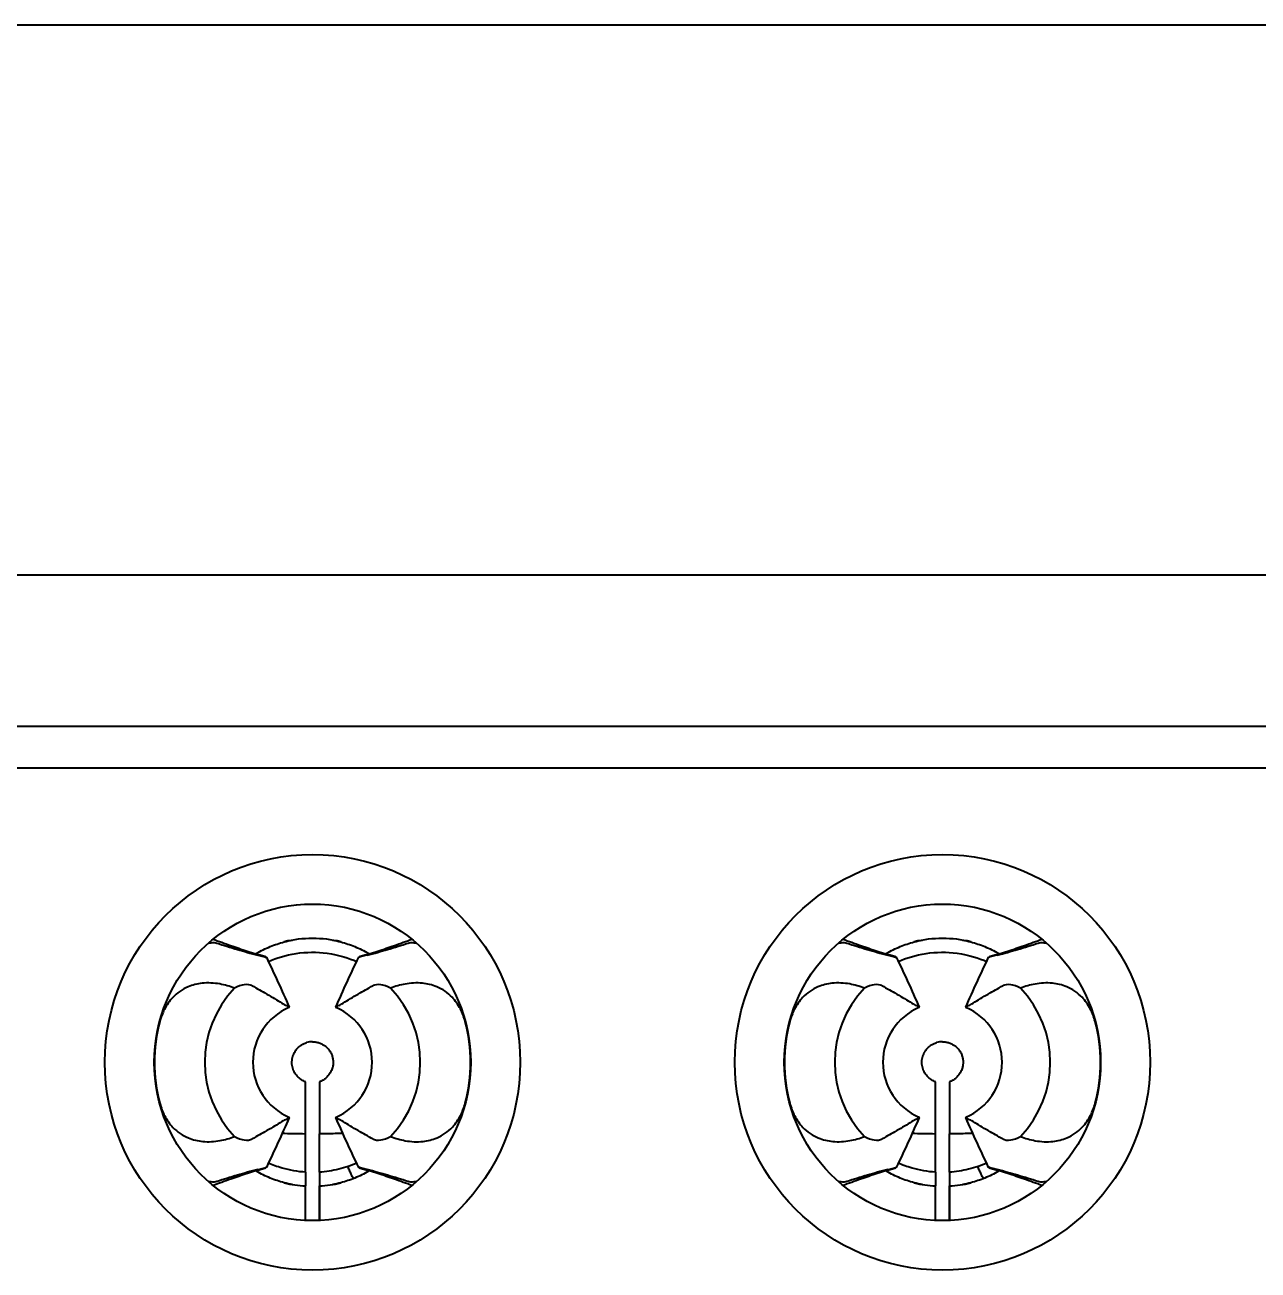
# Model space of a CAD drawing. Header units: millimetres. Extents: x 0 to 1188, y 0 to 840.
# Drawn here: x 110.079 to 114.562, y 349.531 to 354.056 of the extents above; entities that cross this region are included whole.
import ezdxf

# ---------------------------------------------------------------- set-up
doc = ezdxf.new("R2010")
doc.units = ezdxf.units.MM
doc.header["$LTSCALE"] = 2
doc.layers.add('가시적인 것(ISO)', color=3, linetype='Continuous', lineweight=40)

msp = doc.modelspace()

# ---------------------------------------------------------------- linework, layer by layer
at = {"layer": '가시적인 것(ISO)'}
for p, q in [((105.7679, 354.0556), (121.5805, 354.0556)), ((119.9292, 352.0556), (107.5992, 352.0556)), ((119.5642, 351.5056), (107.9642, 351.5056)), ((107.5992, 351.3556), (119.9292, 351.3556)), ((111.0992, 349.8863), (111.0992, 350.0262)), ((111.1492, 349.8863), (111.1492, 350.0263)), ((113.3892, 349.8863), (113.3892, 350.0262)), ((113.4392, 349.8863), (113.4392, 350.0263)), ((111.0992, 349.8863), (111.0992, 349.8363)), ((113.3892, 349.8863), (113.3892, 349.8363)), ((111.0992, 349.7111), (111.0992, 349.8363)), ((111.1492, 349.7111), (111.1492, 349.8363)), ((113.3892, 349.7111), (113.3892, 349.8363)), ((113.4392, 349.7111), (113.4392, 349.8363))]:
    msp.add_line(p, q, dxfattribs=at)
for centre, radius in [((111.1242, 350.2856), 0.755), ((113.4142, 350.2856), 0.755), ((111.1242, 350.2856), 0.575), ((113.4142, 350.2856), 0.575)]:
    msp.add_circle(centre, radius, dxfattribs=at)
for centre, radius, start, end in [((111.1242, 350.2856), 0.45, 90, 103.1782), ((111.1242, 350.2856), 0.45, 76.8218, 90), ((113.4142, 350.2856), 0.45, 90, 103.1782), ((113.4142, 350.2856), 0.45, 76.8218, 90), ((111.1242, 350.2856), 0.3916, 136.4808, 223.5197), ((111.1242, 350.2856), 0.3916, 316.4807, 43.5197), ((113.4142, 350.2856), 0.3916, 136.4808, 223.5197), ((113.4142, 350.2856), 0.3916, 316.4807, 43.5197), ((111.1242, 350.2856), 0.2168, 113.2155, 246.7835), ((111.1242, 350.2856), 0.2168, 293.2154, 66.7839), ((113.4142, 350.2856), 0.2168, 113.2155, 246.7835), ((113.4142, 350.2856), 0.2168, 293.2154, 66.7839), ((111.1242, 350.2856), 0.5744, 164.9931, 195.0072), ((111.1242, 350.2856), 0.5744, 344.993, 15.0072), ((113.4142, 350.2856), 0.5744, 164.9931, 195.0072), ((113.4142, 350.2856), 0.5744, 344.993, 15.0072), ((111.1242, 350.2856), 0.45, 256.8218, 266.8153), ((111.1242, 350.2856), 0.45, 273.1847, 283.1782), ((113.4142, 350.2856), 0.45, 256.8218, 266.8153), ((113.4142, 350.2856), 0.45, 273.1847, 283.1782)]:
    msp.add_arc(centre, radius, start, end, dxfattribs=at)
for centre, major_axis, ratio, start_param, end_param in [((110.5011, 350.3548), (-0.463, -0.2959), 0.288483, 3.39477, 3.408063), ((110.4804, 350.4507), (-0.4764, -0.2156), 0.090673, 3.19962, 3.25302), ((111.7679, 350.4508), (-0.4763, 0.2155), 0.09072, 6.171688, 6.225172), ((111.7693, 350.3384), (-0.4849, 0.3125), 0.282243, 6.024102, 6.037104), ((112.7911, 350.3548), (-0.463, -0.2959), 0.288484, 3.394771, 3.408064), ((112.7704, 350.4507), (-0.4764, -0.2156), 0.090673, 3.19962, 3.25302), ((114.0579, 350.4508), (-0.4763, 0.2155), 0.09072, 6.171688, 6.225172), ((114.0593, 350.3384), (-0.4849, 0.3125), 0.28224, 6.024105, 6.037107), ((111.1243, 350.2837), (0.0022, -0.0768), 0.987445, 3.113519, 3.4016), ((113.4143, 350.2837), (0.0022, -0.0768), 0.987445, 3.113519, 3.4016), ((110.4792, 350.2327), (-0.4848, 0.3124), 0.28226, 2.882488, 2.895489), ((110.4806, 350.1203), (-0.4763, 0.2155), 0.090718, 3.030103, 3.083581), ((111.768, 350.1204), (-0.4764, -0.2156), 0.090678, 0.058025, 0.111435), ((111.7443, 350.214), (-0.46, -0.2936), 0.28937, 0.254194, 0.267536), ((112.7692, 350.2327), (-0.4848, 0.3124), 0.282262, 2.882486, 2.895487), ((112.7706, 350.1203), (-0.4763, 0.2155), 0.090718, 3.030103, 3.083581), ((114.058, 350.1204), (-0.4764, -0.2156), 0.090678, 0.058025, 0.111435), ((114.0343, 350.214), (-0.46, -0.2936), 0.289371, 0.254195, 0.267537)]:
    msp.add_ellipse(centre, major_axis=major_axis, ratio=ratio, start_param=start_param, end_param=end_param, dxfattribs=at)
for points, knots in [([(110.9518, 350.6698), (110.9281, 350.6759), (110.9065, 350.6825), (110.8667, 350.6953), (110.8463, 350.7021), (110.805, 350.7166), (110.7833, 350.7245), (110.7623, 350.7324)], [0.000001, 0.000001, 0.000001, 0.000001, 0.0588699, 0.0588699, 0.1213777, 0.1213777, 0.1902477, 0.1902477, 0.1902477, 0.1902477]), ([(111.4862, 350.7324), (111.4651, 350.7245), (111.4434, 350.7166), (111.4021, 350.7021), (111.3817, 350.6952), (111.3419, 350.6825), (111.3203, 350.6759), (111.2967, 350.6698)], [0.0651274, 0.0651274, 0.0651274, 0.0651274, 0.135923, 0.135923, 0.2001231, 0.2001231, 0.2605456, 0.2605456, 0.2605456, 0.2605456]), ([(113.2418, 350.6698), (113.2181, 350.6759), (113.1965, 350.6825), (113.1567, 350.6953), (113.1363, 350.7021), (113.095, 350.7166), (113.0733, 350.7245), (113.0523, 350.7324)], [0.000001, 0.000001, 0.000001, 0.000001, 0.0588699, 0.0588699, 0.1213777, 0.1213777, 0.1902477, 0.1902477, 0.1902477, 0.1902477]), ([(113.7762, 350.7324), (113.7551, 350.7245), (113.7334, 350.7166), (113.6921, 350.7021), (113.6717, 350.6952), (113.6319, 350.6825), (113.6103, 350.6759), (113.5867, 350.6698)], [0.0651274, 0.0651274, 0.0651274, 0.0651274, 0.135923, 0.135923, 0.2001231, 0.2001231, 0.2605456, 0.2605456, 0.2605456, 0.2605456]), ([(110.7457, 350.7184), (110.7491, 350.7192), (110.7524, 350.7197), (110.764, 350.7211), (110.7712, 350.7206), (110.7769, 350.7187)], [-0.008311391, -0.008311391, -0.008311391, -0.008311391, -0.006071666, -0.006071666, -0.000001, -0.000001, -0.000001, -0.000001]), ([(110.7769, 350.7187), (110.8005, 350.7111), (110.8255, 350.7033), (110.8629, 350.6923), (110.8752, 350.6888), (110.8996, 350.6821), (110.9123, 350.6787), (110.9253, 350.6755)], [0.000001, 0.000001, 0.000001, 0.000001, 0.02510025, 0.02510025, 0.03680794, 0.03680794, 0.04760817, 0.04760817, 0.04760817, 0.04760817]), ([(110.9202, 350.6815), (110.9365, 350.6909), (110.9532, 350.6991), (110.9701, 350.706), (110.987, 350.7129), (111.004, 350.7185), (111.0211, 350.7229), (111.0312, 350.7256), (111.0413, 350.7278), (111.0514, 350.7296)], [0, 0, 0, 0, 0.25, 0.25, 0.25, 0.5, 0.5, 0.5, 0.6474893, 0.6474893, 0.6474893, 0.6474893]), ([(110.9637, 350.652), (110.9934, 350.665), (111.0268, 350.6754), (111.1017, 350.6867), (111.1398, 350.687), (111.2216, 350.6761), (111.2578, 350.6637), (111.2847, 350.652)], [0.00074803, 0.00074803, 0.00074803, 0.00074803, 0.01038667, 0.01038667, 0.01998416, 0.01998416, 0.03136891, 0.03136891, 0.03136891, 0.03136891]), ([(111.197, 350.7296), (111.2072, 350.7278), (111.2173, 350.7256), (111.2273, 350.7229), (111.2444, 350.7185), (111.2614, 350.7129), (111.2783, 350.706), (111.2952, 350.6991), (111.3119, 350.6909), (111.3283, 350.6815)], [0.3524805, 0.3524805, 0.3524805, 0.3524805, 0.5, 0.5, 0.5, 0.75, 0.75, 0.75, 1, 1, 1, 1]), ([(111.3231, 350.6755), (111.336, 350.6787), (111.3487, 350.6821), (111.3731, 350.6887), (111.3854, 350.6922), (111.4228, 350.7032), (111.4479, 350.7111), (111.4715, 350.7187)], [0.000001, 0.000001, 0.000001, 0.000001, 0.01087287, 0.01087287, 0.02267328, 0.02267328, 0.04807128, 0.04807128, 0.04807128, 0.04807128]), ([(111.4715, 350.7187), (111.4772, 350.7206), (111.4845, 350.7211), (111.4961, 350.7197), (111.4993, 350.7191), (111.5027, 350.7184)], [-0.048121605, -0.048121605, -0.048121605, -0.048121605, -0.04200366, -0.04200366, -0.039794059, -0.039794059, -0.039794059, -0.039794059]), ([(113.0357, 350.7184), (113.0391, 350.7192), (113.0424, 350.7197), (113.054, 350.7211), (113.0612, 350.7206), (113.0669, 350.7187)], [-0.008311391, -0.008311391, -0.008311391, -0.008311391, -0.006071666, -0.006071666, -0.000001, -0.000001, -0.000001, -0.000001]), ([(113.0669, 350.7187), (113.0905, 350.7111), (113.1155, 350.7033), (113.1529, 350.6923), (113.1652, 350.6888), (113.1896, 350.6821), (113.2023, 350.6787), (113.2153, 350.6755)], [0.000001, 0.000001, 0.000001, 0.000001, 0.02510025, 0.02510025, 0.03680794, 0.03680794, 0.04760817, 0.04760817, 0.04760817, 0.04760817]), ([(113.2102, 350.6815), (113.2265, 350.6909), (113.2432, 350.6991), (113.2601, 350.706), (113.277, 350.7129), (113.294, 350.7185), (113.3111, 350.7229), (113.3212, 350.7256), (113.3313, 350.7278), (113.3414, 350.7296)], [0, 0, 0, 0, 0.25, 0.25, 0.25, 0.5, 0.5, 0.5, 0.6474893, 0.6474893, 0.6474893, 0.6474893]), ([(113.2537, 350.652), (113.2834, 350.665), (113.3168, 350.6754), (113.3917, 350.6867), (113.4298, 350.687), (113.5116, 350.6761), (113.5478, 350.6637), (113.5747, 350.652)], [0.00074803, 0.00074803, 0.00074803, 0.00074803, 0.01038667, 0.01038667, 0.01998416, 0.01998416, 0.03136891, 0.03136891, 0.03136891, 0.03136891]), ([(113.487, 350.7296), (113.4972, 350.7278), (113.5073, 350.7256), (113.5173, 350.7229), (113.5344, 350.7185), (113.5514, 350.7129), (113.5683, 350.706), (113.5852, 350.6991), (113.6019, 350.6909), (113.6183, 350.6815)], [0.3524805, 0.3524805, 0.3524805, 0.3524805, 0.5, 0.5, 0.5, 0.75, 0.75, 0.75, 1, 1, 1, 1]), ([(113.6131, 350.6755), (113.626, 350.6787), (113.6387, 350.6821), (113.6631, 350.6887), (113.6754, 350.6922), (113.7128, 350.7032), (113.7379, 350.7111), (113.7615, 350.7187)], [0.000001, 0.000001, 0.000001, 0.000001, 0.01087287, 0.01087287, 0.02267328, 0.02267328, 0.04807128, 0.04807128, 0.04807128, 0.04807128]), ([(113.7615, 350.7187), (113.7672, 350.7206), (113.7745, 350.7211), (113.7861, 350.7197), (113.7893, 350.7191), (113.7927, 350.7184)], [-0.048121605, -0.048121605, -0.048121605, -0.048121605, -0.04200366, -0.04200366, -0.039794059, -0.039794059, -0.039794059, -0.039794059]), ([(110.928, 350.6748), (110.9484, 350.6691), (110.9578, 350.6658), (110.9561, 350.6677), (110.9556, 350.668), (110.9549, 350.6684)], [0.000001, 0.000001, 0.000001, 0.000001, 0.01769583, 0.01769583, 0.02027831, 0.02027831, 0.02027831, 0.02027831]), ([(111.3205, 350.6748), (111.3001, 350.6691), (111.2906, 350.6658), (111.2923, 350.6677), (111.2928, 350.668), (111.2935, 350.6684)], [-0.02032758, -0.02032758, -0.02032758, -0.02032758, -0.00261133, -0.00261133, -0.000001, -0.000001, -0.000001, -0.000001]), ([(113.218, 350.6748), (113.2384, 350.6691), (113.2478, 350.6658), (113.2461, 350.6677), (113.2456, 350.668), (113.2449, 350.6684)], [0.000001, 0.000001, 0.000001, 0.000001, 0.01769583, 0.01769583, 0.02027831, 0.02027831, 0.02027831, 0.02027831]), ([(113.6105, 350.6748), (113.5901, 350.6691), (113.5806, 350.6658), (113.5823, 350.6677), (113.5828, 350.668), (113.5835, 350.6684)], [-0.02032758, -0.02032758, -0.02032758, -0.02032758, -0.00261133, -0.00261133, -0.000001, -0.000001, -0.000001, -0.000001]), ([(110.8402, 350.5552), (110.8231, 350.5618), (110.8053, 350.567), (110.766, 350.574), (110.7442, 350.5752), (110.7053, 350.5709), (110.6881, 350.5667), (110.6612, 350.5553), (110.6512, 350.5498), (110.6325, 350.5368), (110.6238, 350.5293), (110.6038, 350.5081), (110.5937, 350.4934), (110.5787, 350.4637), (110.5734, 350.4492), (110.5694, 350.4343)], [0.000001, 0.000001, 0.000001, 0.000001, 0.00626223, 0.00626223, 0.01343841, 0.01343841, 0.01913464, 0.01913464, 0.02272973, 0.02272973, 0.02626393, 0.02626393, 0.03167014, 0.03167014, 0.03630667, 0.03630667, 0.03630667, 0.03630667]), ([(110.9042, 350.5643), (110.8976, 350.5679), (110.8881, 350.569), (110.8658, 350.5657), (110.8535, 350.5618), (110.8402, 350.5552)], [0.000001, 0.000001, 0.000001, 0.000001, 0.00832328, 0.00832328, 0.01574209, 0.01574209, 0.01574209, 0.01574209]), ([(110.9042, 350.5643), (110.9221, 350.5545), (110.9402, 350.5442), (110.9778, 350.5223), (110.9954, 350.5122), (111.0132, 350.5009)], [0.000001, 0.000001, 0.000001, 0.000001, 0.02267265, 0.02267265, 0.04797339, 0.04797339, 0.04797339, 0.04797339]), ([(111.2353, 350.5009), (111.253, 350.5122), (111.2707, 350.5224), (111.3082, 350.5441), (111.3262, 350.5544), (111.3443, 350.5643)], [0.000001, 0.000001, 0.000001, 0.000001, 0.02202225, 0.02202225, 0.04195247, 0.04195247, 0.04195247, 0.04195247]), ([(111.4082, 350.5552), (111.395, 350.5618), (111.3827, 350.5657), (111.3604, 350.5691), (111.3509, 350.5679), (111.3443, 350.5643)], [0.000001, 0.000001, 0.000001, 0.000001, 0.00737627, 0.00737627, 0.01570949, 0.01570949, 0.01570949, 0.01570949]), ([(111.679, 350.4343), (111.6748, 350.45), (111.6691, 350.4653), (111.6535, 350.4952), (111.6436, 350.5094), (111.6237, 350.5301), (111.6151, 350.5374), (111.5963, 350.5503), (111.5862, 350.5558), (111.5589, 350.5671), (111.5413, 350.5712), (111.5024, 350.5751), (111.4811, 350.5738), (111.4426, 350.5668), (111.425, 350.5617), (111.4082, 350.5552)], [0.000001, 0.000001, 0.000001, 0.000001, 0.00488809, 0.00488809, 0.01015041, 0.01015041, 0.01364946, 0.01364946, 0.01725329, 0.01725329, 0.02305912, 0.02305912, 0.03007931, 0.03007931, 0.03622793, 0.03622793, 0.03622793, 0.03622793]), ([(113.1302, 350.5552), (113.1131, 350.5618), (113.0953, 350.567), (113.056, 350.574), (113.0342, 350.5752), (112.9953, 350.5709), (112.9781, 350.5667), (112.9512, 350.5553), (112.9412, 350.5498), (112.9225, 350.5368), (112.9138, 350.5293), (112.8938, 350.5081), (112.8837, 350.4934), (112.8687, 350.4637), (112.8634, 350.4492), (112.8594, 350.4343)], [0.000001, 0.000001, 0.000001, 0.000001, 0.00626223, 0.00626223, 0.01343841, 0.01343841, 0.01913464, 0.01913464, 0.02272973, 0.02272973, 0.02626393, 0.02626393, 0.03167014, 0.03167014, 0.03630667, 0.03630667, 0.03630667, 0.03630667]), ([(113.1942, 350.5643), (113.1876, 350.5679), (113.1781, 350.569), (113.1558, 350.5657), (113.1435, 350.5618), (113.1302, 350.5552)], [0.000001, 0.000001, 0.000001, 0.000001, 0.00832328, 0.00832328, 0.01574209, 0.01574209, 0.01574209, 0.01574209]), ([(113.1942, 350.5643), (113.2121, 350.5545), (113.2302, 350.5442), (113.2678, 350.5223), (113.2854, 350.5122), (113.3032, 350.5009)], [0.000001, 0.000001, 0.000001, 0.000001, 0.02267265, 0.02267265, 0.04797339, 0.04797339, 0.04797339, 0.04797339]), ([(113.5253, 350.5009), (113.543, 350.5122), (113.5607, 350.5224), (113.5982, 350.5441), (113.6162, 350.5544), (113.6343, 350.5643)], [0.000001, 0.000001, 0.000001, 0.000001, 0.02202225, 0.02202225, 0.04195247, 0.04195247, 0.04195247, 0.04195247]), ([(113.6982, 350.5552), (113.685, 350.5618), (113.6727, 350.5657), (113.6504, 350.5691), (113.6409, 350.5679), (113.6343, 350.5643)], [0.000001, 0.000001, 0.000001, 0.000001, 0.00737627, 0.00737627, 0.01570949, 0.01570949, 0.01570949, 0.01570949]), ([(113.969, 350.4343), (113.9648, 350.45), (113.9591, 350.4653), (113.9435, 350.4952), (113.9336, 350.5094), (113.9137, 350.5301), (113.9051, 350.5374), (113.8863, 350.5503), (113.8762, 350.5558), (113.8489, 350.5671), (113.8313, 350.5712), (113.7924, 350.5751), (113.7711, 350.5738), (113.7326, 350.5668), (113.715, 350.5617), (113.6982, 350.5552)], [0.000001, 0.000001, 0.000001, 0.000001, 0.00488809, 0.00488809, 0.01015041, 0.01015041, 0.01364946, 0.01364946, 0.01725329, 0.01725329, 0.02305912, 0.02305912, 0.03007931, 0.03007931, 0.03622793, 0.03622793, 0.03622793, 0.03622793]), ([(111.0132, 350.5009), (111.0161, 350.499), (111.0188, 350.4973), (111.0242, 350.4944), (111.0267, 350.4932), (111.0292, 350.4922)], [-0.007255096, -0.007255096, -0.007255096, -0.007255096, -0.003632959, -0.003632959, -0.000001, -0.000001, -0.000001, -0.000001]), ([(111.0391, 350.485), (111.0399, 350.4856), (111.0395, 350.4865), (111.0379, 350.4877), (111.0362, 350.4889), (111.0333, 350.4905), (111.0292, 350.4922)], [0, 0, 0, 0, 0.5, 0.5, 0.5, 1, 1, 1, 1]), ([(111.2193, 350.4922), (111.2151, 350.4905), (111.2122, 350.4889), (111.2106, 350.4877), (111.2089, 350.4865), (111.2085, 350.4856), (111.2093, 350.485)], [0, 0, 0, 0, 0.5, 0.5, 0.5, 1, 1, 1, 1]), ([(111.2193, 350.4922), (111.2217, 350.4932), (111.2243, 350.4944), (111.2296, 350.4973), (111.2324, 350.499), (111.2353, 350.5009)], [-0.007254423, -0.007254423, -0.007254423, -0.007254423, -0.003622775, -0.003622775, -0.000001, -0.000001, -0.000001, -0.000001]), ([(113.3032, 350.5009), (113.3061, 350.499), (113.3088, 350.4973), (113.3142, 350.4944), (113.3167, 350.4932), (113.3192, 350.4922)], [-0.007255096, -0.007255096, -0.007255096, -0.007255096, -0.003632959, -0.003632959, -0.000001, -0.000001, -0.000001, -0.000001]), ([(113.3291, 350.485), (113.3299, 350.4856), (113.3295, 350.4865), (113.3279, 350.4877), (113.3262, 350.4889), (113.3233, 350.4905), (113.3192, 350.4922)], [0, 0, 0, 0, 0.5, 0.5, 0.5, 1, 1, 1, 1]), ([(113.5093, 350.4922), (113.5051, 350.4905), (113.5022, 350.4889), (113.5006, 350.4877), (113.4989, 350.4865), (113.4985, 350.4856), (113.4993, 350.485)], [0, 0, 0, 0, 0.5, 0.5, 0.5, 1, 1, 1, 1]), ([(113.5093, 350.4922), (113.5117, 350.4932), (113.5143, 350.4944), (113.5196, 350.4973), (113.5224, 350.499), (113.5253, 350.5009)], [-0.007254423, -0.007254423, -0.007254423, -0.007254423, -0.003622775, -0.003622775, -0.000001, -0.000001, -0.000001, -0.000001]), ([(111.0723, 350.2314), (111.0676, 350.2359), (111.0635, 350.2411), (111.0601, 350.2466), (111.0567, 350.2522), (111.0541, 350.2582), (111.0522, 350.2645), (111.0504, 350.2707), (111.0494, 350.2772), (111.0492, 350.2837), (111.0491, 350.2902), (111.0498, 350.2967), (111.0513, 350.303), (111.0528, 350.3093), (111.0551, 350.3154), (111.0582, 350.3212), (111.0613, 350.3269), (111.0651, 350.3322), (111.0696, 350.337), (111.0741, 350.3417), (111.0792, 350.3459), (111.0848, 350.3494), (111.0904, 350.3528), (111.0964, 350.3555), (111.1026, 350.3574)], [0, 0, 0, 0, 0.125, 0.125, 0.125, 0.25, 0.25, 0.25, 0.375, 0.375, 0.375, 0.5, 0.5, 0.5, 0.625, 0.625, 0.625, 0.75, 0.75, 0.75, 0.875, 0.875, 0.875, 0.9999979, 0.9999979, 0.9999979, 0.9999979]), ([(111.1242, 350.3606), (111.1287, 350.3606), (111.1332, 350.3602), (111.1376, 350.3594), (111.1394, 350.359), (111.1413, 350.3586), (111.1431, 350.3581), (111.1469, 350.3571), (111.1507, 350.3558), (111.1544, 350.3542), (111.1566, 350.3533), (111.1587, 350.3522), (111.1608, 350.351), (111.1638, 350.3493), (111.1667, 350.3474), (111.1695, 350.3454), (111.1718, 350.3436), (111.1741, 350.3417), (111.1762, 350.3396), (111.1783, 350.3376), (111.1803, 350.3355), (111.1821, 350.3332), (111.1843, 350.3305), (111.1863, 350.3277), (111.1881, 350.3248), (111.1894, 350.3227), (111.1906, 350.3206), (111.1916, 350.3185), (111.1934, 350.3149), (111.1948, 350.3111), (111.196, 350.3073), (111.1965, 350.3055), (111.197, 350.3037), (111.1974, 350.3019), (111.1984, 350.2975), (111.199, 350.293), (111.1992, 350.2886), (111.1992, 350.2872), (111.1992, 350.2859), (111.1992, 350.2845), (111.1991, 350.2795), (111.1986, 350.2745), (111.1975, 350.2697), (111.1973, 350.2689), (111.1971, 350.268), (111.1969, 350.2672), (111.1956, 350.2619), (111.1937, 350.2567), (111.1912, 350.2518), (111.1883, 350.2461), (111.1847, 350.2408), (111.1805, 350.236), (111.1768, 350.2318), (111.1726, 350.228), (111.168, 350.2247), (111.1674, 350.2243), (111.1668, 350.2238), (111.1662, 350.2234), (111.162, 350.2206), (111.1575, 350.2181), (111.1527, 350.2162), (111.1516, 350.2157), (111.1504, 350.2153), (111.1492, 350.2149)], [0, 0, 0, 0, 0.064029, 0.064029, 0.064029, 0.090909, 0.090909, 0.090909, 0.147575, 0.147575, 0.147575, 0.181818, 0.181818, 0.181818, 0.230906, 0.230906, 0.230906, 0.272727, 0.272727, 0.272727, 0.31446, 0.31446, 0.31446, 0.363636, 0.363636, 0.363636, 0.397788, 0.397788, 0.397788, 0.454545, 0.454545, 0.454545, 0.481311, 0.481311, 0.481311, 0.545455, 0.545455, 0.545455, 0.564756, 0.564756, 0.564756, 0.636364, 0.636364, 0.636364, 0.648191, 0.648191, 0.648191, 0.727273, 0.727273, 0.727273, 0.818182, 0.818182, 0.818182, 0.898575, 0.898575, 0.898575, 0.909091, 0.909091, 0.909091, 0.981969, 0.981969, 0.981969, 1, 1, 1, 1]), ([(113.3623, 350.2314), (113.3576, 350.2359), (113.3535, 350.2411), (113.3501, 350.2466), (113.3467, 350.2522), (113.3441, 350.2582), (113.3422, 350.2645), (113.3404, 350.2707), (113.3394, 350.2772), (113.3392, 350.2837), (113.3391, 350.2902), (113.3398, 350.2967), (113.3413, 350.303), (113.3428, 350.3093), (113.3451, 350.3154), (113.3482, 350.3212), (113.3513, 350.3269), (113.3551, 350.3322), (113.3596, 350.337), (113.3641, 350.3417), (113.3692, 350.3459), (113.3748, 350.3494), (113.3804, 350.3528), (113.3864, 350.3555), (113.3926, 350.3574)], [0, 0, 0, 0, 0.125, 0.125, 0.125, 0.25, 0.25, 0.25, 0.375, 0.375, 0.375, 0.5, 0.5, 0.5, 0.625, 0.625, 0.625, 0.75, 0.75, 0.75, 0.875, 0.875, 0.875, 0.9999979, 0.9999979, 0.9999979, 0.9999979]), ([(113.4142, 350.3606), (113.4187, 350.3606), (113.4232, 350.3602), (113.4276, 350.3594), (113.4294, 350.359), (113.4313, 350.3586), (113.4331, 350.3581), (113.4369, 350.3571), (113.4407, 350.3558), (113.4444, 350.3542), (113.4466, 350.3533), (113.4487, 350.3522), (113.4508, 350.351), (113.4538, 350.3493), (113.4567, 350.3474), (113.4595, 350.3454), (113.4618, 350.3436), (113.4641, 350.3417), (113.4662, 350.3396), (113.4683, 350.3376), (113.4703, 350.3355), (113.4721, 350.3332), (113.4743, 350.3305), (113.4763, 350.3277), (113.4781, 350.3248), (113.4794, 350.3227), (113.4806, 350.3206), (113.4816, 350.3185), (113.4834, 350.3149), (113.4848, 350.3111), (113.486, 350.3073), (113.4865, 350.3055), (113.487, 350.3037), (113.4874, 350.3019), (113.4884, 350.2975), (113.489, 350.293), (113.4892, 350.2886), (113.4892, 350.2872), (113.4892, 350.2859), (113.4892, 350.2845), (113.4891, 350.2795), (113.4886, 350.2745), (113.4875, 350.2697), (113.4873, 350.2689), (113.4871, 350.268), (113.4869, 350.2672), (113.4856, 350.2619), (113.4837, 350.2567), (113.4812, 350.2518), (113.4783, 350.2461), (113.4747, 350.2408), (113.4705, 350.236), (113.4668, 350.2318), (113.4626, 350.228), (113.458, 350.2247), (113.4574, 350.2243), (113.4568, 350.2238), (113.4562, 350.2234), (113.452, 350.2206), (113.4475, 350.2181), (113.4427, 350.2162), (113.4416, 350.2157), (113.4404, 350.2153), (113.4392, 350.2149)], [0, 0, 0, 0, 0.064029, 0.064029, 0.064029, 0.090909, 0.090909, 0.090909, 0.147575, 0.147575, 0.147575, 0.181818, 0.181818, 0.181818, 0.230906, 0.230906, 0.230906, 0.272727, 0.272727, 0.272727, 0.31446, 0.31446, 0.31446, 0.363636, 0.363636, 0.363636, 0.397788, 0.397788, 0.397788, 0.454545, 0.454545, 0.454545, 0.481311, 0.481311, 0.481311, 0.545455, 0.545455, 0.545455, 0.564756, 0.564756, 0.564756, 0.636364, 0.636364, 0.636364, 0.648191, 0.648191, 0.648191, 0.727273, 0.727273, 0.727273, 0.818182, 0.818182, 0.818182, 0.898575, 0.898575, 0.898575, 0.909091, 0.909091, 0.909091, 0.981969, 0.981969, 0.981969, 1, 1, 1, 1]), ([(111.0992, 350.2149), (111.0941, 350.2167), (111.0844, 350.2214), (111.076, 350.2279), (111.0723, 350.2314)], [0.0000005, 0.0000005, 0.0000005, 0.0000005, 0.5, 0.999989, 0.999989, 0.999989, 0.999989]), ([(111.0992, 350.1176), (111.0992, 350.1485), (111.0992, 350.173), (111.0992, 350.2061), (111.0992, 350.2149), (111.0992, 350.2149)], [-0.0283629, -0.0283629, -0.0283629, -0.0283629, -0.01405808, -0.01405808, -0.000001, -0.000001, -0.000001, -0.000001]), ([(111.1492, 350.2149), (111.1492, 350.2149), (111.1492, 350.2061), (111.1492, 350.173), (111.1492, 350.1486), (111.1492, 350.1178)], [-0.0282305, -0.0282305, -0.0282305, -0.0282305, -0.01423903, -0.01423903, -0.0000015, -0.0000015, -0.0000015, -0.0000015]), ([(113.3892, 350.2149), (113.3841, 350.2167), (113.3744, 350.2214), (113.366, 350.2279), (113.3623, 350.2314)], [0.0000005, 0.0000005, 0.0000005, 0.0000005, 0.5, 0.9999734, 0.9999734, 0.9999734, 0.9999734]), ([(113.3892, 350.1176), (113.3892, 350.1485), (113.3892, 350.173), (113.3892, 350.2061), (113.3892, 350.2149), (113.3892, 350.2149)], [-0.0283629, -0.0283629, -0.0283629, -0.0283629, -0.01405808, -0.01405808, -0.000001, -0.000001, -0.000001, -0.000001]), ([(113.4392, 350.2149), (113.4392, 350.2149), (113.4392, 350.2061), (113.4392, 350.173), (113.4392, 350.1486), (113.4392, 350.1178)], [-0.0282305, -0.0282305, -0.0282305, -0.0282305, -0.01423903, -0.01423903, -0.0000015, -0.0000015, -0.0000015, -0.0000015]), ([(110.5694, 350.1368), (110.5736, 350.121), (110.5794, 350.1056), (110.5951, 350.0757), (110.605, 350.0615), (110.6248, 350.0409), (110.6334, 350.0336), (110.6523, 350.0207), (110.6624, 350.0153), (110.6898, 350.0039), (110.7074, 349.9998), (110.7463, 349.996), (110.7675, 349.9973), (110.8059, 350.0043), (110.8234, 350.0094), (110.8402, 350.0159)], [0.000001, 0.000001, 0.000001, 0.000001, 0.00492376, 0.00492376, 0.01016888, 0.01016888, 0.01366516, 0.01366516, 0.01727295, 0.01727295, 0.02310028, 0.02310028, 0.0300965, 0.0300965, 0.03622826, 0.03622826, 0.03622826, 0.03622826]), ([(111.4082, 350.0159), (111.4253, 350.0093), (111.4432, 350.0041), (111.4824, 349.9971), (111.5042, 349.9959), (111.5432, 350.0003), (111.5603, 350.0045), (111.5872, 350.0158), (111.5972, 350.0213), (111.616, 350.0344), (111.6246, 350.0418), (111.6447, 350.063), (111.6547, 350.0777), (111.6697, 350.1074), (111.675, 350.1219), (111.679, 350.1368)], [0.000001, 0.000001, 0.000001, 0.000001, 0.00626235, 0.00626235, 0.0134386, 0.0134386, 0.01913477, 0.01913477, 0.02272976, 0.02272976, 0.0262638, 0.0262638, 0.03166957, 0.03166957, 0.03630665, 0.03630665, 0.03630665, 0.03630665]), ([(112.8594, 350.1368), (112.8636, 350.121), (112.8694, 350.1056), (112.8851, 350.0757), (112.895, 350.0615), (112.9148, 350.0409), (112.9234, 350.0336), (112.9423, 350.0207), (112.9524, 350.0153), (112.9798, 350.0039), (112.9974, 349.9998), (113.0363, 349.996), (113.0575, 349.9973), (113.0959, 350.0043), (113.1134, 350.0094), (113.1302, 350.0159)], [0.000001, 0.000001, 0.000001, 0.000001, 0.00492376, 0.00492376, 0.01016888, 0.01016888, 0.01366516, 0.01366516, 0.01727295, 0.01727295, 0.02310028, 0.02310028, 0.0300965, 0.0300965, 0.03622826, 0.03622826, 0.03622826, 0.03622826]), ([(113.6982, 350.0159), (113.7153, 350.0093), (113.7332, 350.0041), (113.7724, 349.9971), (113.7942, 349.9959), (113.8332, 350.0003), (113.8503, 350.0045), (113.8772, 350.0158), (113.8872, 350.0213), (113.906, 350.0344), (113.9146, 350.0418), (113.9347, 350.063), (113.9447, 350.0777), (113.9597, 350.1074), (113.965, 350.1219), (113.969, 350.1368)], [0.000001, 0.000001, 0.000001, 0.000001, 0.00626235, 0.00626235, 0.0134386, 0.0134386, 0.01913477, 0.01913477, 0.02272976, 0.02272976, 0.0262638, 0.0262638, 0.03166957, 0.03166957, 0.03630665, 0.03630665, 0.03630665, 0.03630665]), ([(111.0131, 350.0703), (110.9954, 350.0589), (110.9777, 350.0487), (110.9402, 350.027), (110.9222, 350.0167), (110.9042, 350.0068)], [0.000001, 0.000001, 0.000001, 0.000001, 0.02202179, 0.02202179, 0.04195434, 0.04195434, 0.04195434, 0.04195434]), ([(111.0292, 350.0789), (111.0267, 350.0779), (111.0242, 350.0767), (111.0188, 350.0738), (111.0161, 350.0721), (111.0131, 350.0703)], [-0.007253637, -0.007253637, -0.007253637, -0.007253637, -0.003622384, -0.003622384, -0.000001, -0.000001, -0.000001, -0.000001]), ([(111.0292, 350.0789), (111.0333, 350.0807), (111.0362, 350.0822), (111.0379, 350.0834), (111.0395, 350.0846), (111.0399, 350.0856), (111.0391, 350.0861)], [0, 0, 0, 0, 0.5, 0.5, 0.5, 1, 1, 1, 1]), ([(111.2093, 350.0861), (111.2085, 350.0856), (111.2089, 350.0846), (111.2105, 350.0834), (111.2122, 350.0822), (111.2151, 350.0807), (111.2192, 350.0789)], [0, 0, 0, 0, 0.5, 0.5, 0.5, 1, 1, 1, 1]), ([(111.2353, 350.0703), (111.2324, 350.0721), (111.2296, 350.0738), (111.2242, 350.0767), (111.2217, 350.0779), (111.2192, 350.0789)], [-0.007255314, -0.007255314, -0.007255314, -0.007255314, -0.003633065, -0.003633065, -0.000001, -0.000001, -0.000001, -0.000001]), ([(111.3443, 350.0068), (111.3263, 350.0166), (111.3083, 350.027), (111.2706, 350.0488), (111.253, 350.0589), (111.2353, 350.0703)], [0.000001, 0.000001, 0.000001, 0.000001, 0.02266577, 0.02266577, 0.04797204, 0.04797204, 0.04797204, 0.04797204]), ([(113.3031, 350.0703), (113.2854, 350.0589), (113.2677, 350.0487), (113.2302, 350.027), (113.2122, 350.0167), (113.1942, 350.0068)], [0.000001, 0.000001, 0.000001, 0.000001, 0.02202179, 0.02202179, 0.04195434, 0.04195434, 0.04195434, 0.04195434]), ([(113.3192, 350.0789), (113.3167, 350.0779), (113.3142, 350.0767), (113.3088, 350.0738), (113.3061, 350.0721), (113.3031, 350.0703)], [-0.007253637, -0.007253637, -0.007253637, -0.007253637, -0.003622384, -0.003622384, -0.000001, -0.000001, -0.000001, -0.000001]), ([(113.3192, 350.0789), (113.3233, 350.0807), (113.3262, 350.0822), (113.3279, 350.0834), (113.3295, 350.0846), (113.3299, 350.0856), (113.3291, 350.0861)], [0, 0, 0, 0, 0.5, 0.5, 0.5, 1, 1, 1, 1]), ([(113.4993, 350.0861), (113.4985, 350.0856), (113.4989, 350.0846), (113.5005, 350.0834), (113.5022, 350.0822), (113.5051, 350.0807), (113.5092, 350.0789)], [0, 0, 0, 0, 0.5, 0.5, 0.5, 1, 1, 1, 1]), ([(113.5253, 350.0703), (113.5224, 350.0721), (113.5196, 350.0738), (113.5142, 350.0767), (113.5117, 350.0779), (113.5092, 350.0789)], [-0.007255314, -0.007255314, -0.007255314, -0.007255314, -0.003633065, -0.003633065, -0.000001, -0.000001, -0.000001, -0.000001]), ([(113.6343, 350.0068), (113.6163, 350.0166), (113.5983, 350.027), (113.5606, 350.0488), (113.543, 350.0589), (113.5253, 350.0703)], [0.000001, 0.000001, 0.000001, 0.000001, 0.02266577, 0.02266577, 0.04797204, 0.04797204, 0.04797204, 0.04797204]), ([(110.8402, 350.0159), (110.8535, 350.0093), (110.8657, 350.0054), (110.888, 350.0021), (110.8975, 350.0032), (110.9042, 350.0068)], [0.000001, 0.000001, 0.000001, 0.000001, 0.00737626, 0.00737626, 0.01570945, 0.01570945, 0.01570945, 0.01570945]), ([(111.0139, 350.0276), (111.0268, 350.0277), (111.0402, 350.0274), (111.0687, 350.0268), (111.0839, 350.0264), (111.0992, 350.0262)], [0.017214595, 0.017214595, 0.017214595, 0.017214595, 0.021507398, 0.021507398, 0.026103666, 0.026103666, 0.026103666, 0.026103666]), ([(111.1492, 350.0263), (111.158, 350.0265), (111.1667, 350.0266), (111.1859, 350.0271), (111.1963, 350.0274), (111.216, 350.0278), (111.2253, 350.0279), (111.2344, 350.0278)], [0.000001, 0.000001, 0.000001, 0.000001, 0.002645454, 0.002645454, 0.005867942, 0.005867942, 0.008896239, 0.008896239, 0.008896239, 0.008896239]), ([(111.3443, 350.0068), (111.3509, 350.0032), (111.3604, 350.0021), (111.3827, 350.0054), (111.3949, 350.0093), (111.4082, 350.0159)], [0.000001, 0.000001, 0.000001, 0.000001, 0.00832329, 0.00832329, 0.01574211, 0.01574211, 0.01574211, 0.01574211]), ([(113.1302, 350.0159), (113.1435, 350.0093), (113.1557, 350.0054), (113.178, 350.0021), (113.1875, 350.0032), (113.1942, 350.0068)], [0.000001, 0.000001, 0.000001, 0.000001, 0.00737626, 0.00737626, 0.01570945, 0.01570945, 0.01570945, 0.01570945]), ([(113.3039, 350.0276), (113.3168, 350.0277), (113.3302, 350.0274), (113.3587, 350.0268), (113.3739, 350.0264), (113.3892, 350.0262)], [0.017214595, 0.017214595, 0.017214595, 0.017214595, 0.021507398, 0.021507398, 0.026103666, 0.026103666, 0.026103666, 0.026103666]), ([(113.4392, 350.0263), (113.448, 350.0265), (113.4567, 350.0266), (113.4759, 350.0271), (113.4863, 350.0274), (113.506, 350.0278), (113.5153, 350.0279), (113.5244, 350.0278)], [0.000001, 0.000001, 0.000001, 0.000001, 0.002645454, 0.002645454, 0.005867942, 0.005867942, 0.008896239, 0.008896239, 0.008896239, 0.008896239]), ([(113.6343, 350.0068), (113.6409, 350.0032), (113.6504, 350.0021), (113.6727, 350.0054), (113.6849, 350.0093), (113.6982, 350.0159)], [0.000001, 0.000001, 0.000001, 0.000001, 0.00832329, 0.00832329, 0.01574211, 0.01574211, 0.01574211, 0.01574211]), ([(111.0992, 349.8863), (111.0705, 349.8881), (111.042, 349.893), (110.9946, 349.9066), (110.9777, 349.913), (110.9637, 349.9192)], [0.000001, 0.000001, 0.000001, 0.000001, 0.00863494, 0.00863494, 0.01473932, 0.01473932, 0.01473932, 0.01473932]), ([(113.3892, 349.8863), (113.3605, 349.8881), (113.332, 349.893), (113.2846, 349.9066), (113.2677, 349.913), (113.2537, 349.9192)], [0.000001, 0.000001, 0.000001, 0.000001, 0.00863494, 0.00863494, 0.01473932, 0.01473932, 0.01473932, 0.01473932]), ([(110.7623, 349.8388), (110.7834, 349.8467), (110.8051, 349.8546), (110.8464, 349.869), (110.8668, 349.8759), (110.9066, 349.8887), (110.9282, 349.8952), (110.9517, 349.9014)], [0.065118, 0.065118, 0.065118, 0.065118, 0.1360095, 0.1360095, 0.2001654, 0.2001654, 0.2604816, 0.2604816, 0.2604816, 0.2604816]), ([(110.9253, 349.8956), (110.9124, 349.8924), (110.8997, 349.8891), (110.8754, 349.8824), (110.8631, 349.8789), (110.8257, 349.8679), (110.8005, 349.86), (110.7769, 349.8524)], [0.000001, 0.000001, 0.000001, 0.000001, 0.01087239, 0.01087239, 0.02267253, 0.02267253, 0.04807062, 0.04807062, 0.04807062, 0.04807062]), ([(111.0513, 349.8415), (111.0412, 349.8433), (111.0311, 349.8456), (111.0211, 349.8482), (111.004, 349.8526), (110.987, 349.8583), (110.9701, 349.8652), (110.9532, 349.872), (110.9365, 349.8802), (110.9202, 349.8896)], [0.2633685, 0.2633685, 0.2633685, 0.2633685, 0.43111, 0.43111, 0.43111, 0.715555, 0.715555, 0.715555, 1, 1, 1, 1]), ([(110.928, 349.8964), (110.9483, 349.902), (110.9578, 349.9053), (110.9561, 349.9035), (110.9556, 349.9031), (110.9549, 349.9027)], [-0.02032757, -0.02032757, -0.02032757, -0.02032757, -0.00261135, -0.00261135, -0.000001, -0.000001, -0.000001, -0.000001]), ([(111.2536, 349.9071), (111.2423, 349.9032), (111.2195, 349.8965), (111.1846, 349.8896), (111.161, 349.8871), (111.1492, 349.8863)], [0.0000018, 0.0000018, 0.0000018, 0.0000018, 0.3333334, 0.6666667, 1, 1, 1, 1]), ([(111.1492, 349.8863), (111.1492, 349.8815), (111.1492, 349.8715), (111.1492, 349.8552), (111.1492, 349.8432), (111.1492, 349.8368), (111.1492, 349.8363)], [0, 0, 0, 0, 0.125, 0.25, 0.375, 0.3853845, 0.3853845, 0.3853845, 0.3853845]), ([(111.3283, 349.8896), (111.3119, 349.8802), (111.2952, 349.872), (111.2783, 349.8651), (111.2614, 349.8583), (111.2444, 349.8526), (111.2273, 349.8482), (111.2173, 349.8456), (111.2072, 349.8433), (111.1971, 349.8415)], [0, 0, 0, 0, 0.2844503, 0.2844503, 0.2844503, 0.5689005, 0.5689005, 0.5689005, 0.7366104, 0.7366104, 0.7366104, 0.7366104]), ([(111.2731, 349.8631), (111.2702, 349.8686), (111.2643, 349.8798), (111.2577, 349.8946), (111.2546, 349.9032), (111.2536, 349.9071)], [0.0448363, 0.0448363, 0.0448363, 0.0448363, 0.3333333, 0.6666667, 0.9998988, 0.9998988, 0.9998988, 0.9998988]), ([(111.3205, 349.8964), (111.3001, 349.902), (111.2906, 349.9053), (111.2923, 349.9035), (111.2928, 349.9031), (111.2935, 349.9027)], [0.000001, 0.000001, 0.000001, 0.000001, 0.01769584, 0.01769584, 0.02027831, 0.02027831, 0.02027831, 0.02027831]), ([(111.2967, 349.9014), (111.3203, 349.8952), (111.3419, 349.8887), (111.3817, 349.8759), (111.4022, 349.869), (111.4434, 349.8546), (111.4651, 349.8467), (111.4862, 349.8388)], [0.000001, 0.000001, 0.000001, 0.000001, 0.0588726, 0.0588726, 0.1213808, 0.1213808, 0.1902463, 0.1902463, 0.1902463, 0.1902463]), ([(111.4715, 349.8524), (111.4479, 349.86), (111.4229, 349.8678), (111.3855, 349.8788), (111.3732, 349.8824), (111.3489, 349.889), (111.3361, 349.8924), (111.3231, 349.8956)], [0.000001, 0.000001, 0.000001, 0.000001, 0.02510087, 0.02510087, 0.0368086, 0.0368086, 0.04760889, 0.04760889, 0.04760889, 0.04760889]), ([(113.0523, 349.8388), (113.0734, 349.8467), (113.0951, 349.8546), (113.1364, 349.869), (113.1568, 349.8759), (113.1966, 349.8887), (113.2182, 349.8952), (113.2417, 349.9014)], [0.065118, 0.065118, 0.065118, 0.065118, 0.1360095, 0.1360095, 0.2001654, 0.2001654, 0.2604816, 0.2604816, 0.2604816, 0.2604816]), ([(113.2153, 349.8956), (113.2024, 349.8924), (113.1897, 349.8891), (113.1654, 349.8824), (113.1531, 349.8789), (113.1157, 349.8679), (113.0905, 349.86), (113.0669, 349.8524)], [0.000001, 0.000001, 0.000001, 0.000001, 0.01087239, 0.01087239, 0.02267253, 0.02267253, 0.04807062, 0.04807062, 0.04807062, 0.04807062]), ([(113.3413, 349.8415), (113.3312, 349.8433), (113.3211, 349.8456), (113.3111, 349.8482), (113.294, 349.8526), (113.277, 349.8583), (113.2601, 349.8652), (113.2432, 349.872), (113.2265, 349.8802), (113.2102, 349.8896)], [0.2633685, 0.2633685, 0.2633685, 0.2633685, 0.43111, 0.43111, 0.43111, 0.715555, 0.715555, 0.715555, 1, 1, 1, 1]), ([(113.218, 349.8964), (113.2383, 349.902), (113.2478, 349.9053), (113.2461, 349.9035), (113.2456, 349.9031), (113.2449, 349.9027)], [-0.02032757, -0.02032757, -0.02032757, -0.02032757, -0.00261135, -0.00261135, -0.000001, -0.000001, -0.000001, -0.000001]), ([(113.5436, 349.9071), (113.5323, 349.9032), (113.5095, 349.8965), (113.4746, 349.8896), (113.451, 349.8871), (113.4392, 349.8863)], [0.0000018, 0.0000018, 0.0000018, 0.0000018, 0.3333334, 0.6666667, 1, 1, 1, 1]), ([(113.4392, 349.8863), (113.4392, 349.8815), (113.4392, 349.8715), (113.4392, 349.8552), (113.4392, 349.8432), (113.4392, 349.8368), (113.4392, 349.8363)], [0, 0, 0, 0, 0.125, 0.25, 0.375, 0.3853845, 0.3853845, 0.3853845, 0.3853845]), ([(113.6183, 349.8896), (113.6019, 349.8802), (113.5852, 349.872), (113.5683, 349.8651), (113.5514, 349.8583), (113.5344, 349.8526), (113.5173, 349.8482), (113.5073, 349.8456), (113.4972, 349.8433), (113.4871, 349.8415)], [0, 0, 0, 0, 0.2844503, 0.2844503, 0.2844503, 0.5689005, 0.5689005, 0.5689005, 0.7366104, 0.7366104, 0.7366104, 0.7366104]), ([(113.5631, 349.8631), (113.5602, 349.8686), (113.5543, 349.8798), (113.5477, 349.8946), (113.5446, 349.9032), (113.5436, 349.9071)], [0.0448363, 0.0448363, 0.0448363, 0.0448363, 0.3333333, 0.6666667, 0.9998988, 0.9998988, 0.9998988, 0.9998988]), ([(113.6105, 349.8964), (113.5901, 349.902), (113.5806, 349.9053), (113.5823, 349.9035), (113.5828, 349.9031), (113.5835, 349.9027)], [0.000001, 0.000001, 0.000001, 0.000001, 0.01769584, 0.01769584, 0.02027831, 0.02027831, 0.02027831, 0.02027831]), ([(113.5867, 349.9014), (113.6103, 349.8952), (113.6319, 349.8887), (113.6717, 349.8759), (113.6922, 349.869), (113.7334, 349.8546), (113.7551, 349.8467), (113.7762, 349.8388)], [0.000001, 0.000001, 0.000001, 0.000001, 0.0588726, 0.0588726, 0.1213808, 0.1213808, 0.1902463, 0.1902463, 0.1902463, 0.1902463]), ([(113.7615, 349.8524), (113.7379, 349.86), (113.7129, 349.8678), (113.6755, 349.8788), (113.6632, 349.8824), (113.6389, 349.889), (113.6261, 349.8924), (113.6131, 349.8956)], [0.000001, 0.000001, 0.000001, 0.000001, 0.02510087, 0.02510087, 0.0368086, 0.0368086, 0.04760889, 0.04760889, 0.04760889, 0.04760889]), ([(110.7769, 349.8524), (110.7712, 349.8506), (110.764, 349.8501), (110.7523, 349.8514), (110.7491, 349.852), (110.7457, 349.8527)], [-0.04812161, -0.04812161, -0.04812161, -0.04812161, -0.042003663, -0.042003663, -0.039794059, -0.039794059, -0.039794059, -0.039794059]), ([(111.0992, 349.7111), (111.0992, 349.7309), (111.0992, 349.7728), (111.0992, 349.814), (111.0992, 349.8357)], [0.3705936, 0.3705936, 0.3705936, 0.3705936, 0.6666667, 0.9999916, 0.9999916, 0.9999916, 0.9999916]), ([(111.1492, 349.8357), (111.1492, 349.814), (111.1492, 349.7728), (111.1492, 349.7309), (111.1492, 349.7111)], [0.0000084, 0.0000084, 0.0000084, 0.0000084, 0.3333333, 0.6294063, 0.6294063, 0.6294063, 0.6294063]), ([(111.5027, 349.8527), (111.4993, 349.852), (111.496, 349.8514), (111.4844, 349.8501), (111.4772, 349.8506), (111.4715, 349.8524)], [-0.008311413, -0.008311413, -0.008311413, -0.008311413, -0.00607167, -0.00607167, -0.000001, -0.000001, -0.000001, -0.000001]), ([(113.0669, 349.8524), (113.0612, 349.8506), (113.054, 349.8501), (113.0423, 349.8514), (113.0391, 349.852), (113.0357, 349.8527)], [-0.04812161, -0.04812161, -0.04812161, -0.04812161, -0.042003663, -0.042003663, -0.039794059, -0.039794059, -0.039794059, -0.039794059]), ([(113.3892, 349.7111), (113.3892, 349.7309), (113.3892, 349.7728), (113.3892, 349.814), (113.3892, 349.8357)], [0.3705936, 0.3705936, 0.3705936, 0.3705936, 0.6666667, 0.9999916, 0.9999916, 0.9999916, 0.9999916]), ([(113.4392, 349.8357), (113.4392, 349.814), (113.4392, 349.7728), (113.4392, 349.7309), (113.4392, 349.7111)], [0.0000084, 0.0000084, 0.0000084, 0.0000084, 0.3333333, 0.6294063, 0.6294063, 0.6294063, 0.6294063]), ([(113.7927, 349.8527), (113.7893, 349.852), (113.786, 349.8514), (113.7744, 349.8501), (113.7672, 349.8506), (113.7615, 349.8524)], [-0.008311413, -0.008311413, -0.008311413, -0.008311413, -0.00607167, -0.00607167, -0.000001, -0.000001, -0.000001, -0.000001])]:
    msp.add_open_spline(points, degree=3, knots=knots, dxfattribs=at)
for points in [[(110.9167, 350.6795), (110.9179, 350.6802), (110.919, 350.6809), (110.9202, 350.6815)], [(110.9564, 350.6672), (110.985, 350.6076), (111.0126, 350.5472), (111.0394, 350.4861)], [(111.209, 350.4861), (111.2358, 350.5472), (111.2635, 350.6077), (111.292, 350.6672)], [(111.3283, 350.6815), (111.3294, 350.6809), (111.3306, 350.6802), (111.3317, 350.6795)], [(113.2067, 350.6795), (113.2079, 350.6802), (113.209, 350.6809), (113.2102, 350.6815)], [(113.2464, 350.6672), (113.275, 350.6076), (113.3026, 350.5472), (113.3294, 350.4861)], [(113.499, 350.4861), (113.5258, 350.5472), (113.5535, 350.6077), (113.582, 350.6672)], [(113.6183, 350.6815), (113.6194, 350.6809), (113.6206, 350.6802), (113.6217, 350.6795)], [(111.0391, 350.485), (111.039, 350.4849), (111.0389, 350.4848), (111.0388, 350.4848)], [(111.2093, 350.485), (111.2094, 350.4849), (111.2095, 350.4848), (111.2097, 350.4848)], [(113.3291, 350.485), (113.329, 350.4849), (113.3289, 350.4848), (113.3288, 350.4848)], [(113.4993, 350.485), (113.4994, 350.4849), (113.4995, 350.4848), (113.4997, 350.4848)], [(111.0992, 350.0262), (111.0992, 350.0419), (111.0992, 350.0728), (111.0992, 350.1028), (111.0992, 350.1176)], [(111.1492, 350.1178), (111.1492, 350.1034), (111.1492, 350.0738), (111.1492, 350.0425), (111.1492, 350.0263)], [(113.3892, 350.0262), (113.3892, 350.0419), (113.3892, 350.0728), (113.3892, 350.1028), (113.3892, 350.1176)], [(113.4392, 350.1178), (113.4392, 350.1034), (113.4392, 350.0738), (113.4392, 350.0425), (113.4392, 350.0263)], [(111.0394, 350.085), (111.0126, 350.0239), (110.985, 349.9635), (110.9564, 349.9039)], [(111.0391, 350.0861), (111.039, 350.0862), (111.0389, 350.0863), (111.0388, 350.0863)], [(111.292, 349.9039), (111.2634, 349.9635), (111.2358, 350.0239), (111.209, 350.085)], [(111.2093, 350.0861), (111.2094, 350.0862), (111.2095, 350.0863), (111.2097, 350.0863)], [(113.3294, 350.085), (113.3026, 350.0239), (113.275, 349.9635), (113.2464, 349.9039)], [(113.3291, 350.0861), (113.329, 350.0862), (113.3289, 350.0863), (113.3288, 350.0863)], [(113.582, 349.9039), (113.5534, 349.9635), (113.5258, 350.0239), (113.499, 350.085)], [(113.4993, 350.0861), (113.4994, 350.0862), (113.4995, 350.0863), (113.4997, 350.0863)], [(111.2847, 349.9192), (111.2745, 349.9147), (111.2641, 349.9107), (111.2536, 349.9071)], [(113.5747, 349.9192), (113.5645, 349.9147), (113.5541, 349.9107), (113.5436, 349.9071)], [(110.9202, 349.8896), (110.919, 349.8903), (110.9179, 349.8909), (110.9167, 349.8916)], [(111.3317, 349.8916), (111.3306, 349.8909), (111.3294, 349.8903), (111.3283, 349.8896)], [(113.2102, 349.8896), (113.209, 349.8903), (113.2079, 349.8909), (113.2067, 349.8916)], [(113.6217, 349.8916), (113.6206, 349.8909), (113.6194, 349.8903), (113.6183, 349.8896)], [(111.0992, 349.8357), (111.0992, 349.8357), (111.0992, 349.8357), (111.0992, 349.8357)], [(111.1492, 349.8357), (111.1492, 349.8357), (111.1492, 349.8357), (111.1492, 349.8357)], [(113.3892, 349.8357), (113.3892, 349.8357), (113.3892, 349.8357), (113.3892, 349.8357)], [(113.4392, 349.8357), (113.4392, 349.8357), (113.4392, 349.8357), (113.4392, 349.8357)]]:
    msp.add_open_spline(points, degree=3, dxfattribs=at)

doc.saveas('drawing.dxf')
